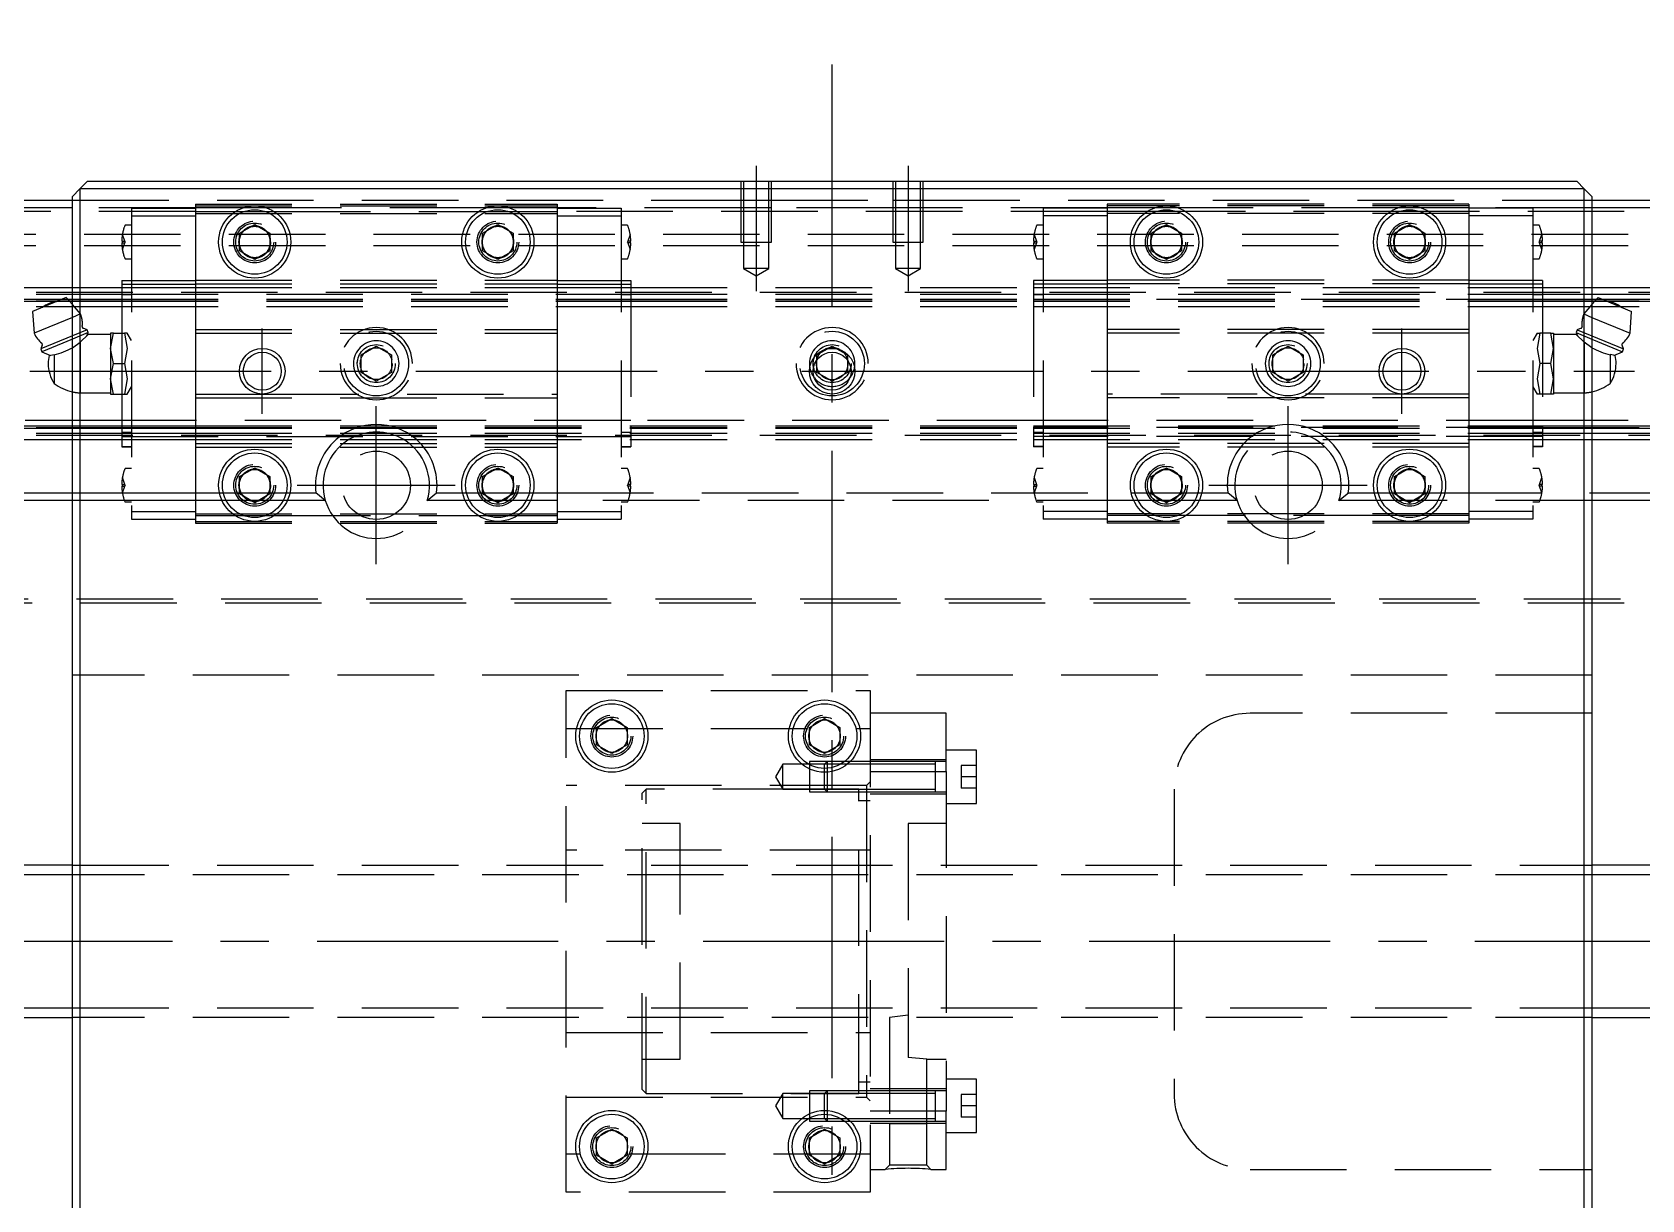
# Model space of a CAD drawing. Extents: x -15 to 745, y -361 to 120.
# Drawn here: x 94.7 to 306.6, y -34 to 119.6 of the extents above; entities that cross this region are included whole.
import ezdxf

# ---------------------------------------------------------------- set-up
doc = ezdxf.new("R2010")
doc.units = 0
doc.linetypes.add('CENTER', pattern=[50.8, 31.75, -6.35, 6.35, -6.35])
doc.linetypes.add('DASHED', pattern=[19.05, 12.7, -6.35])
doc.layers.get('0').update_dxf_attribs({"linetype": 'CONTINUOUS'})
doc.layers.add('CENTER', color=1, linetype='CENTER')

msp = doc.modelspace()

# ---------------------------------------------------------------- linework, layer by layer
at = {"color": 7, "linetype": 'CONTINUOUS'}
for p, q in [((101, 99), (102, 100)), ((102, 100), (298, 100)), ((298, 100), (299, 99)), ((2, 97.5), (100, 97.5)), ((100, 98), (101, 99)), ((100, -98), (100, 98)), ((101, 99), (101, -99)), ((299, 99), (101, 99)), ((299, 99), (300, 98)), ((299, -99), (299, 99)), ((300, 98), (300, -98)), ((300, 97.5), (398, 97.5)), ((100, 96.5), (1, 96.5)), ((399, 96.5), (300, 96.5)), ((122, 93.15), (124, 94.31)), ((124, 94.31), (126, 93.15)), ((154, 93.15), (156, 94.31)), ((156, 94.31), (158, 93.15)), ((242, 93.15), (244, 94.31)), ((244, 94.31), (246, 93.15)), ((274, 93.15), (276, 94.31)), ((276, 94.31), (278, 93.15)), ((122, 90.85), (122, 93.15)), ((126, 93.15), (126, 90.85)), ((154, 90.85), (154, 93.15)), ((158, 93.15), (158, 90.85)), ((242, 90.85), (242, 93.15)), ((246, 93.15), (246, 90.85)), ((274, 90.85), (274, 93.15)), ((278, 93.15), (278, 90.85)), ((124, 89.69), (122, 90.85)), ((126, 90.85), (124, 89.69)), ((156, 89.69), (154, 90.85)), ((158, 90.85), (156, 89.69)), ((244, 89.69), (242, 90.85)), ((246, 90.85), (244, 89.69)), ((276, 89.69), (274, 90.85)), ((278, 90.85), (276, 89.69)), ((0, 86), (100, 86)), ((300, 86), (400, 86)), ((0, 84.48), (98.73, 84.48)), ((0, 84.2), (98.05, 84.2)), ((99.2, 84.68), (94.77, 82.84)), ((94.77, 82.84), (94.97, 80)), ((100, 83.76), (99.2, 84.68)), ((99.37, 84.48), (100, 84.48)), ((99.62, 84.2), (100, 84.2)), ((300.8, 84.68), (300, 83.76)), ((300, 84.48), (300.63, 84.48)), ((300, 84.2), (300.38, 84.2)), ((300.8, 84.68), (305.23, 82.84)), ((301.27, 84.48), (400, 84.48)), ((301.95, 84.2), (400, 84.2)), ((305.03, 80), (305.23, 82.84)), ((100, 82.09), (94.97, 80)), ((300, 82.09), (305.03, 80)), ((100, 79.66), (95.83, 77.93)), ((96.04, 78.44), (95.83, 77.93)), ((100, 79.22), (95.98, 77.56)), ((300, 79.66), (304.17, 77.93)), ((300, 79.22), (304.02, 77.56)), ((304.17, 77.93), (303.96, 78.44)), ((95.83, 77.93), (95.98, 77.56)), ((95.98, 77.56), (97.1, 77.09)), ((96.94, 77.07), (97.6, 77.18)), ((97.6, 77.18), (97.6, 73.4)), ((303.06, 77.07), (302.4, 77.18)), ((302.4, 77.18), (302.4, 73.4)), ((302.9, 77.09), (304.02, 77.56)), ((304.02, 77.56), (304.17, 77.93)), ((0, 67.8), (100, 67.8)), ((300, 67.8), (400, 67.8)), ((0, 67.52), (100, 67.52)), ((0, 66), (100, 66)), ((300, 67.52), (400, 67.52)), ((300, 66), (400, 66)), ((122, 61.15), (124, 62.31)), ((124, 62.31), (126, 61.15)), ((154, 61.15), (156, 62.31)), ((156, 62.31), (158, 61.15)), ((242, 61.15), (244, 62.31)), ((244, 62.31), (246, 61.15)), ((274, 61.15), (276, 62.31)), ((276, 62.31), (278, 61.15)), ((122, 58.85), (122, 61.15)), ((126, 61.15), (126, 58.85)), ((154, 58.85), (154, 61.15)), ((158, 61.15), (158, 58.85)), ((242, 58.85), (242, 61.15)), ((246, 61.15), (246, 58.85)), ((274, 58.85), (274, 61.15)), ((278, 61.15), (278, 58.85)), ((100, 58), (26.71, 58)), ((27.94, 59), (100, 59)), ((124, 57.69), (122, 58.85)), ((126, 58.85), (124, 57.69)), ((156, 57.69), (154, 58.85)), ((158, 58.85), (156, 57.69)), ((244, 57.69), (242, 58.85)), ((246, 58.85), (244, 57.69)), ((276, 57.69), (274, 58.85)), ((278, 58.85), (276, 57.69)), ((300, 59), (372.06, 59)), ((373.29, 58), (300, 58)), ((169, 28.15), (171, 29.31)), ((169, 25.85), (169, 28.15)), ((171, 29.31), (173, 28.15)), ((173, 28.15), (173, 25.85)), ((197, 28.15), (199, 29.31)), ((197, 25.85), (197, 28.15)), ((199, 29.31), (201, 28.15)), ((201, 28.15), (201, 25.85)), ((171, 24.69), (169, 25.85)), ((173, 25.85), (171, 24.69)), ((199, 24.69), (197, 25.85)), ((201, 25.85), (199, 24.69)), ((100, 10), (28, 10)), ((100, 10), (58, 10)), ((343, 10), (300, 10)), ((313, 10), (300, 10)), ((28, -10), (100, -10)), ((58, -10), (100, -10)), ((300, -10), (343, -10)), ((300, -10), (313, -10)), ((169, -25.85), (171, -24.69)), ((171, -24.69), (173, -25.85)), ((197, -25.85), (199, -24.69)), ((199, -24.69), (201, -25.85)), ((213.6, -23.65), (213.6, -23.65)), ((169, -28.15), (169, -25.85)), ((173, -25.85), (173, -28.15)), ((197, -28.15), (197, -25.85)), ((201, -25.85), (201, -28.15)), ((171, -29.31), (169, -28.15)), ((173, -28.15), (171, -29.31)), ((199, -29.31), (197, -28.15)), ((201, -28.15), (199, -29.31))]:
    msp.add_line(p, q, dxfattribs=at)
at = {"color": 3, "linetype": 'DASHED'}
for p, q in [((188, 100), (188, 92)), ((188.35, 100), (188.35, 92)), ((191.65, 92), (191.65, 100)), ((192, 92), (192, 100)), ((208, 100), (208, 92)), ((208.35, 100), (208.35, 92)), ((211.65, 92), (211.65, 100)), ((212, 92), (212, 100)), ((100, 97.5), (188, 97.5)), ((188, 97.5), (192, 97.5)), ((192, 97.5), (208, 97.5)), ((208, 97.5), (212, 97.5)), ((212, 97.5), (300, 97.5)), ((116.2, 96), (0.5, 96)), ((116.2, 96.5), (100, 96.5)), ((107.77, 96.45), (116.2, 96.45)), ((107.77, 96.45), (107.77, 95.45)), ((107.77, 95.45), (107.77, 56.55)), ((107.77, 95.45), (116.2, 95.45)), ((116.2, 97), (116.2, 96)), ((116.2, 97), (163.8, 97)), ((116.2, 96.75), (163.8, 96.75)), ((122.48, 96.5), (116.2, 96.5)), ((116.2, 96), (121.44, 96)), ((116.2, 96), (116.2, 87)), ((116.2, 95.75), (163.8, 95.75)), ((121.44, 96), (122.56, 96)), ((125.52, 96.5), (122.48, 96.5)), ((122.56, 96), (125.44, 96)), ((125.44, 96), (126.56, 96)), ((154.48, 96.5), (125.52, 96.5)), ((126.56, 96), (153.44, 96)), ((153.44, 96), (154.56, 96)), ((157.52, 96.5), (154.48, 96.5)), ((154.56, 96), (157.44, 96)), ((157.44, 96), (158.56, 96)), ((163.8, 96.5), (157.52, 96.5)), ((158.56, 96), (163.8, 96)), ((163.8, 97), (163.8, 96)), ((188, 96.5), (163.8, 96.5)), ((163.8, 96.45), (172.23, 96.45)), ((163.8, 96), (163.8, 87)), ((236.2, 96), (163.8, 96)), ((163.8, 95.45), (172.23, 95.45)), ((172.23, 96.45), (172.23, 95.45)), ((172.23, 95.45), (172.23, 56.55)), ((192, 96.5), (188, 96.5)), ((208, 96.5), (192, 96.5)), ((212, 96.5), (208, 96.5)), ((236.2, 96.5), (212, 96.5)), ((236.2, 96.45), (227.77, 96.45)), ((227.77, 96.45), (227.77, 95.45)), ((236.2, 95.45), (227.77, 95.45)), ((227.77, 95.45), (227.77, 56.55)), ((236.2, 97), (236.2, 96)), ((283.8, 97), (236.2, 97)), ((283.8, 96.75), (236.2, 96.75)), ((242.48, 96.5), (236.2, 96.5)), ((236.2, 96), (236.2, 87)), ((241.44, 96), (236.2, 96)), ((283.8, 95.75), (236.2, 95.75)), ((242.56, 96), (241.44, 96)), ((245.52, 96.5), (242.48, 96.5)), ((245.44, 96), (242.56, 96)), ((246.56, 96), (245.44, 96)), ((274.48, 96.5), (245.52, 96.5)), ((273.44, 96), (246.56, 96)), ((274.56, 96), (273.44, 96)), ((277.52, 96.5), (274.48, 96.5)), ((277.44, 96), (274.56, 96)), ((278.56, 96), (277.44, 96)), ((283.8, 96.5), (277.52, 96.5)), ((283.8, 96), (278.56, 96)), ((283.8, 97), (283.8, 96)), ((300, 96.5), (283.8, 96.5)), ((292.23, 96.45), (283.8, 96.45)), ((283.8, 96), (283.8, 87)), ((399.5, 96), (283.8, 96)), ((292.23, 95.45), (283.8, 95.45)), ((292.23, 96.45), (292.23, 95.45)), ((292.23, 95.45), (292.23, 56.55)), ((107.77, 94.2), (106.99, 94.2)), ((173.01, 94.2), (172.23, 94.2)), ((227.77, 94.2), (226.99, 94.2)), ((293.01, 94.2), (292.23, 94.2)), ((400, 93), (0, 93)), ((400, 91.5), (0, 91.5)), ((106.58, 92.1), (106.5, 92.1)), ((106.5, 91.9), (106.58, 91.9)), ((106.9, 92.1), (106.58, 93)), ((106.58, 92.1), (106.9, 92.1)), ((106.58, 91.9), (106.58, 92.1)), ((106.58, 91), (106.9, 91.9)), ((106.58, 91.9), (106.9, 91.9)), ((106.9, 92.1), (106.94, 92)), ((106.9, 91.9), (106.94, 92)), ((173.1, 92.1), (173.06, 92)), ((173.1, 91.9), (173.06, 92)), ((173.42, 93), (173.1, 92.1)), ((173.42, 92.1), (173.1, 92.1)), ((173.1, 91.9), (173.42, 91)), ((173.42, 91.9), (173.1, 91.9)), ((173.5, 92.1), (173.42, 92.1)), ((173.42, 92.1), (173.42, 91.9)), ((173.42, 91.9), (173.5, 91.9)), ((188, 92), (192, 92)), ((188.35, 92), (188.35, 88.5)), ((191.65, 88.5), (191.65, 92)), ((208, 92), (212, 92)), ((208.35, 92), (208.35, 88.5)), ((211.65, 88.5), (211.65, 92)), ((226.5, 92.1), (226.58, 92.1)), ((226.58, 91.9), (226.5, 91.9)), ((226.58, 93), (226.9, 92.1)), ((226.58, 92.1), (226.9, 92.1)), ((226.58, 92.1), (226.58, 91.9)), ((226.9, 91.9), (226.58, 91)), ((226.58, 91.9), (226.9, 91.9)), ((226.9, 92.1), (226.94, 92)), ((226.9, 91.9), (226.94, 92)), ((293.1, 92.1), (293.06, 92)), ((293.1, 91.9), (293.06, 92)), ((293.1, 92.1), (293.42, 93)), ((293.42, 92.1), (293.1, 92.1)), ((293.42, 91), (293.1, 91.9)), ((293.42, 91.9), (293.1, 91.9)), ((293.42, 91.9), (293.42, 92.1)), ((293.42, 92.1), (293.5, 92.1)), ((293.5, 91.9), (293.42, 91.9)), ((106.99, 89.8), (107.77, 89.8)), ((172.23, 89.8), (173.01, 89.8)), ((226.99, 89.8), (227.77, 89.8)), ((292.23, 89.8), (293.01, 89.8)), ((106.5, 86.93), (107.77, 86.93)), ((106.5, 86.93), (106.5, 84.33)), ((106.5, 86.92), (107.77, 86.92)), ((107.77, 86.93), (116.2, 86.93)), ((116.2, 87), (116.2, 86.5)), ((116.2, 87), (163.8, 87)), ((163.8, 87), (163.8, 86.5)), ((163.8, 86.93), (172.23, 86.93)), ((172.23, 86.93), (173.5, 86.93)), ((172.23, 86.92), (173.5, 86.92)), ((173.5, 86.93), (173.5, 84.33)), ((188.35, 88.5), (190, 87.55)), ((191.65, 88.5), (188.35, 88.5)), ((190, 87.55), (191.65, 88.5)), ((208.35, 88.5), (210, 87.55)), ((211.65, 88.5), (208.35, 88.5)), ((210, 87.55), (211.65, 88.5)), ((227.77, 86.93), (226.5, 86.93)), ((226.5, 86.93), (226.5, 84.33)), ((227.77, 86.92), (226.5, 86.92)), ((236.2, 86.93), (227.77, 86.93)), ((236.2, 87), (236.2, 86.5)), ((283.8, 87), (236.2, 87)), ((283.8, 87), (283.8, 86.5)), ((292.23, 86.93), (283.8, 86.93)), ((293.5, 86.93), (292.23, 86.93)), ((293.5, 86.92), (292.23, 86.92)), ((293.5, 86.93), (293.5, 84.33)), ((0, 85.4), (400, 85.4)), ((0, 85.15), (100, 85.15)), ((100, 86), (106.5, 86)), ((100, 85.15), (106.5, 85.15)), ((106.5, 86.46), (107.77, 86.46)), ((106.5, 86), (116.2, 86)), ((106.5, 85.15), (173.5, 85.15)), ((106.5, 85.08), (107.77, 85.08)), ((107.77, 86.46), (116.2, 86.46)), ((116.2, 86.5), (116.2, 80.5)), ((116.2, 86.5), (163.8, 86.5)), ((116.2, 86), (163.8, 86)), ((163.8, 86.5), (163.8, 80.5)), ((163.8, 86.46), (172.23, 86.46)), ((163.8, 86), (173.5, 86)), ((172.23, 86.46), (173.5, 86.46)), ((172.23, 85.08), (173.5, 85.08)), ((173.5, 86), (226.5, 86)), ((173.5, 85.15), (226.5, 85.15)), ((227.77, 86.46), (226.5, 86.46)), ((226.5, 86), (293.5, 86)), ((226.5, 85.15), (293.5, 85.15)), ((226.5, 85.08), (227.77, 85.08)), ((236.2, 86.46), (227.77, 86.46)), ((236.2, 86.5), (236.2, 80.5)), ((283.8, 86.5), (236.2, 86.5)), ((283.8, 86.5), (283.8, 80.5)), ((292.23, 86.46), (283.8, 86.46)), ((293.5, 86.46), (292.23, 86.46)), ((292.23, 85.08), (293.5, 85.08)), ((293.5, 86), (300, 86)), ((293.5, 85.15), (300, 85.15)), ((300, 85.15), (400, 85.15)), ((0, 84.42), (106.5, 84.42)), ((0, 83.5), (106.5, 83.5)), ((98.05, 84.2), (99.62, 84.2)), ((98.73, 84.48), (99.37, 84.48)), ((100, 84.48), (106.5, 84.48)), ((100, 84.2), (106.5, 84.2)), ((101.07, 82.53), (100, 83.76)), ((106.5, 84.48), (173.5, 84.48)), ((106.5, 84.42), (173.5, 84.42)), ((106.5, 84.33), (106.5, 80)), ((106.5, 84.2), (173.5, 84.2)), ((106.5, 83.5), (173.5, 83.5)), ((173.5, 84.48), (226.5, 84.48)), ((173.5, 84.42), (226.5, 84.42)), ((173.5, 84.33), (173.5, 67.67)), ((173.5, 84.2), (226.5, 84.2)), ((173.5, 83.5), (226.5, 83.5)), ((226.5, 84.48), (293.5, 84.48)), ((293.5, 84.42), (226.5, 84.42)), ((226.5, 84.42), (293.5, 84.42)), ((226.5, 84.33), (226.5, 67.67)), ((226.5, 84.2), (293.5, 84.2)), ((226.5, 83.5), (293.5, 83.5)), ((226.5, 83.5), (293.5, 83.5)), ((293.5, 84.48), (300, 84.48)), ((293.5, 84.42), (400, 84.42)), ((293.5, 84.33), (293.5, 67.67)), ((293.5, 84.2), (300, 84.2)), ((293.5, 83.5), (400, 83.5)), ((300, 83.76), (298.93, 82.53)), ((300.38, 84.2), (301.95, 84.2)), ((300.63, 84.48), (301.27, 84.48)), ((101.07, 82.53), (100, 82.09)), ((101.93, 80.45), (101.42, 80.66)), ((298.58, 80.66), (298.07, 80.45)), ((298.93, 82.53), (300, 82.09)), ((101.93, 80.45), (100, 79.66)), ((102.08, 80.08), (100, 79.22)), ((100, 78.1), (101.04, 78.83)), ((101.04, 78.83), (102.08, 79.85)), ((101.04, 78.83), (101.04, 72.15)), ((101.9, 79.64), (102.08, 80.08)), ((102.08, 80.08), (101.93, 80.45)), ((105.04, 79.85), (102.08, 79.85)), ((105.4, 80), (105.04, 80)), ((105.04, 80), (105.04, 78)), ((105.04, 78), (105.4, 80)), ((105.4, 80), (106.87, 80)), ((106.5, 80), (106.5, 72)), ((107.22, 80), (106.87, 80)), ((106.87, 80), (107.22, 78)), ((107.77, 79.06), (107.22, 80)), ((116.2, 80.5), (116.2, 80)), ((116.2, 80.5), (163.8, 80.5)), ((116.2, 80), (163.8, 80)), ((116.2, 80), (116.2, 72)), ((163.8, 80.5), (163.8, 80)), ((163.8, 80), (163.8, 72)), ((236.2, 80.5), (236.2, 80)), ((283.8, 80.5), (236.2, 80.5)), ((236.2, 80), (236.2, 72)), ((283.8, 80), (236.2, 80)), ((283.8, 80.5), (283.8, 80)), ((283.8, 80), (283.8, 72)), ((292.78, 80), (292.23, 79.06)), ((292.78, 80), (293.13, 80)), ((293.13, 80), (292.78, 78)), ((294.6, 80), (293.13, 80)), ((294.6, 80), (294.96, 80)), ((294.96, 78), (294.6, 80)), ((294.96, 80), (294.96, 78)), ((297.92, 79.85), (294.96, 79.85)), ((298.07, 80.45), (297.92, 80.08)), ((297.92, 80.08), (298.1, 79.64)), ((297.92, 80.08), (300, 79.22)), ((298.96, 78.83), (297.92, 79.85)), ((298.07, 80.45), (300, 79.66)), ((300, 78.1), (298.96, 78.83)), ((298.96, 78.83), (298.96, 72.15)), ((105.04, 78), (105.04, 74)), ((105.4, 76), (105.04, 78)), ((107.22, 78), (106.87, 76)), ((137.5, 76), (137.53, 76.41)), ((138, 77.15), (140, 78.31)), ((138, 74.85), (138, 77.15)), ((140, 78.31), (142, 77.15)), ((142, 77.15), (142, 74.85)), ((197.5, 76), (197.53, 76.41)), ((198, 77.15), (200, 78.31)), ((198, 76.5), (198, 77.15)), ((198, 74.85), (198, 76.5)), ((200, 78.31), (202, 77.15)), ((202, 77.15), (202, 76.5)), ((202, 76.5), (202, 74.85)), ((257.5, 76), (257.53, 76.41)), ((258, 77.15), (260, 78.31)), ((258, 74.85), (258, 77.15)), ((260, 78.31), (262, 77.15)), ((262, 77.15), (262, 74.85)), ((292.78, 78), (293.13, 76)), ((294.6, 76), (294.96, 78)), ((294.96, 78), (294.96, 74)), ((105.04, 74), (105.4, 76)), ((105.4, 76), (106.87, 76)), ((106.87, 76), (107.22, 74)), ((140, 73.69), (138, 74.85)), ((142, 74.85), (140, 73.69)), ((200, 73.69), (198, 74.85)), ((202, 74.85), (200, 73.69)), ((260, 73.69), (258, 74.85)), ((262, 74.85), (260, 73.69)), ((293.13, 76), (292.78, 74)), ((294.6, 76), (293.13, 76)), ((294.96, 74), (294.6, 76)), ((101.04, 72.15), (105.04, 72.15)), ((105.04, 74), (105.04, 72)), ((105.4, 72), (105.04, 74)), ((107.22, 74), (106.87, 72)), ((107.22, 72), (107.77, 72.94)), ((292.23, 72.94), (292.78, 72)), ((292.78, 74), (293.13, 72)), ((294.6, 72), (294.96, 74)), ((294.96, 74), (294.96, 72)), ((294.96, 72.15), (298.96, 72.15)), ((105.04, 72), (105.4, 72)), ((105.4, 72), (106.87, 72)), ((106.5, 72), (106.5, 67.67)), ((106.87, 72), (107.22, 72)), ((116.2, 72), (116.2, 71.5)), ((116.2, 72), (125, 72)), ((116.2, 71.5), (116.2, 65.5)), ((116.2, 71.5), (163.8, 71.5)), ((125, 72), (163.8, 72)), ((163.8, 72), (163.8, 71.5)), ((163.8, 71.5), (163.8, 65.5)), ((236.2, 72), (236.2, 71.5)), ((275, 72), (236.2, 72)), ((236.2, 71.5), (236.2, 65.5)), ((283.8, 71.5), (236.2, 71.5)), ((283.8, 72), (275, 72)), ((283.8, 72), (283.8, 71.5)), ((283.8, 71.5), (283.8, 65.5)), ((293.13, 72), (292.78, 72)), ((294.6, 72), (293.13, 72)), ((294.96, 72), (294.6, 72)), ((106.5, 68.5), (0, 68.5)), ((100, 67.8), (106.5, 67.8)), ((116.2, 68.5), (106.5, 68.5)), ((106.5, 67.8), (116.2, 67.8)), ((173.5, 68.5), (116.2, 68.5)), ((116.2, 67.8), (173.5, 67.8)), ((226.5, 68.5), (173.5, 68.5)), ((173.5, 67.8), (226.5, 67.8)), ((293.5, 68.5), (226.5, 68.5)), ((226.5, 67.8), (293.5, 67.8)), ((400, 68.5), (293.5, 68.5)), ((293.5, 67.8), (300, 67.8)), ((0, 67.58), (106.5, 67.58)), ((0, 66.85), (100, 66.85)), ((0, 66.6), (400, 66.6)), ((100, 67.52), (106.5, 67.52)), ((100, 66.85), (106.5, 66.85)), ((100, 66), (106.5, 66)), ((106.5, 67.67), (106.5, 65.07)), ((106.5, 67.58), (116.2, 67.58)), ((106.5, 67.52), (116.2, 67.52)), ((107.77, 66.92), (106.5, 66.92)), ((106.5, 66.85), (116.2, 66.85)), ((106.5, 66.4), (173.5, 66.4)), ((106.5, 66), (116.2, 66)), ((116.2, 67.58), (173.5, 67.58)), ((116.2, 67.52), (173.5, 67.52)), ((116.2, 66.85), (173.5, 66.85)), ((116.2, 66), (173.5, 66)), ((173.5, 66.92), (172.23, 66.92)), ((173.5, 67.67), (173.5, 65.07)), ((173.5, 67.58), (226.5, 67.58)), ((173.5, 67.52), (226.5, 67.52)), ((173.5, 66.85), (226.5, 66.85)), ((173.5, 66), (226.5, 66)), ((226.5, 67.67), (226.5, 65.07)), ((293.5, 67.58), (226.5, 67.58)), ((226.5, 67.52), (293.5, 67.52)), ((227.77, 66.92), (226.5, 66.92)), ((226.5, 66.85), (293.5, 66.85)), ((293.5, 66.4), (226.5, 66.4)), ((226.5, 66), (293.5, 66)), ((293.5, 66.92), (292.23, 66.92)), ((293.5, 67.67), (293.5, 65.07)), ((293.5, 67.58), (400, 67.58)), ((293.5, 67.52), (300, 67.52)), ((293.5, 66.85), (300, 66.85)), ((293.5, 66), (300, 66)), ((300, 66.85), (400, 66.85)), ((106.5, 65.08), (107.77, 65.08)), ((106.5, 65.07), (107.77, 65.07)), ((116.2, 65.5), (163.8, 65.5)), ((116.2, 65.5), (116.2, 65)), ((116.2, 65), (163.8, 65)), ((116.2, 65), (116.2, 56)), ((163.8, 65.5), (163.8, 65)), ((163.8, 65), (163.8, 56)), ((172.23, 65.08), (173.5, 65.08)), ((172.23, 65.07), (173.5, 65.07)), ((227.77, 65.08), (226.5, 65.08)), ((227.77, 65.07), (226.5, 65.07)), ((236.2, 65.5), (236.2, 65)), ((283.8, 65.5), (236.2, 65.5)), ((236.2, 65), (236.2, 56)), ((283.8, 65), (236.2, 65)), ((283.8, 65.5), (283.8, 65)), ((283.8, 65), (283.8, 56)), ((293.5, 65.08), (292.23, 65.08)), ((293.5, 65.07), (292.23, 65.07)), ((107.77, 62.2), (106.99, 62.2)), ((173.01, 62.2), (172.23, 62.2)), ((227.77, 62.2), (226.99, 62.2)), ((293.01, 62.2), (292.23, 62.2)), ((106.58, 60.1), (106.5, 60.1)), ((106.5, 59.9), (106.58, 59.9)), ((106.9, 60.1), (106.58, 61)), ((106.58, 60.1), (106.9, 60.1)), ((106.58, 59.9), (106.58, 60.1)), ((106.58, 59), (106.9, 59.9)), ((106.58, 59.9), (106.9, 59.9)), ((106.9, 60.1), (106.94, 60)), ((106.9, 59.9), (106.94, 60)), ((173.1, 60.1), (173.06, 60)), ((173.1, 59.9), (173.06, 60)), ((173.42, 61), (173.1, 60.1)), ((173.42, 60.1), (173.1, 60.1)), ((173.1, 59.9), (173.42, 59)), ((173.42, 59.9), (173.1, 59.9)), ((173.5, 60.1), (173.42, 60.1)), ((173.42, 60.1), (173.42, 59.9)), ((173.42, 59.9), (173.5, 59.9)), ((226.5, 60.1), (226.58, 60.1)), ((226.58, 59.9), (226.5, 59.9)), ((226.58, 61), (226.9, 60.1)), ((226.58, 60.1), (226.9, 60.1)), ((226.58, 60.1), (226.58, 59.9)), ((226.9, 59.9), (226.58, 59)), ((226.58, 59.9), (226.9, 59.9)), ((226.9, 60.1), (226.94, 60)), ((226.9, 59.9), (226.94, 60)), ((293.1, 60.1), (293.06, 60)), ((293.1, 59.9), (293.06, 60)), ((293.1, 60.1), (293.42, 61)), ((293.42, 60.1), (293.1, 60.1)), ((293.42, 59), (293.1, 59.9)), ((293.42, 59.9), (293.1, 59.9)), ((293.42, 59.9), (293.42, 60.1)), ((293.42, 60.1), (293.5, 60.1)), ((293.5, 59.9), (293.42, 59.9)), ((100, 59), (106.58, 59)), ((106.84, 58), (100, 58)), ((106.58, 59), (116.2, 59)), ((116.2, 58), (106.84, 58)), ((106.99, 57.8), (107.77, 57.8)), ((116.2, 59), (119.36, 59)), ((119.69, 58), (116.2, 58)), ((119.36, 59), (119.87, 59)), ((120.25, 58), (119.69, 58)), ((119.87, 59), (121.44, 59)), ((122.11, 58), (120.25, 58)), ((121.44, 59), (121.71, 59)), ((121.71, 59), (122, 59)), ((122, 59), (122.15, 59)), ((122.5, 58), (122.11, 58)), ((122.15, 59), (122.2, 59)), ((122.2, 59), (125.8, 59)), ((123.36, 58), (122.5, 58)), ((123.46, 58), (123.36, 58)), ((123.5, 58), (123.46, 58)), ((124.5, 58), (123.5, 58)), ((124.54, 58), (124.5, 58)), ((124.64, 58), (124.54, 58)), ((125.5, 58), (124.64, 58)), ((125.89, 58), (125.5, 58)), ((125.8, 59), (125.85, 59)), ((125.85, 59), (126, 59)), ((127.75, 58), (125.89, 58)), ((126, 59), (126.29, 59)), ((126.29, 59), (126.56, 59)), ((126.56, 59), (128.13, 59)), ((128.31, 58), (127.75, 58)), ((128.13, 59), (128.64, 59)), ((133.29, 58), (128.31, 58)), ((128.64, 59), (132.06, 59)), ((133.29, 58), (132.06, 59)), ((146.71, 58), (147.94, 59)), ((151.69, 58), (146.71, 58)), ((147.94, 59), (151.36, 59)), ((151.36, 59), (151.87, 59)), ((152.25, 58), (151.69, 58)), ((151.87, 59), (153.44, 59)), ((154.11, 58), (152.25, 58)), ((153.44, 59), (153.71, 59)), ((153.71, 59), (154, 59)), ((154, 59), (154.15, 59)), ((154.5, 58), (154.11, 58)), ((154.15, 59), (154.2, 59)), ((154.2, 59), (157.8, 59)), ((155.36, 58), (154.5, 58)), ((155.46, 58), (155.36, 58)), ((155.5, 58), (155.46, 58)), ((156.5, 58), (155.5, 58)), ((156.54, 58), (156.5, 58)), ((156.64, 58), (156.54, 58)), ((157.5, 58), (156.64, 58)), ((157.89, 58), (157.5, 58)), ((157.8, 59), (157.85, 59)), ((157.85, 59), (158, 59)), ((159.75, 58), (157.89, 58)), ((158, 59), (158.29, 59)), ((158.29, 59), (158.56, 59)), ((158.56, 59), (160.13, 59)), ((160.31, 58), (159.75, 58)), ((160.13, 59), (160.64, 59)), ((163.8, 58), (160.31, 58)), ((160.64, 59), (163.8, 59)), ((163.8, 59), (239.36, 59)), ((239.69, 58), (163.8, 58)), ((172.23, 57.8), (173.01, 57.8)), ((226.99, 57.8), (227.77, 57.8)), ((239.36, 59), (239.87, 59)), ((240.25, 58), (239.69, 58)), ((239.87, 59), (241.44, 59)), ((242.11, 58), (240.25, 58)), ((241.44, 59), (241.71, 59)), ((241.71, 59), (242, 59)), ((242, 59), (242.15, 59)), ((242.5, 58), (242.11, 58)), ((242.15, 59), (242.2, 59)), ((242.2, 59), (245.8, 59)), ((243.36, 58), (242.5, 58)), ((243.46, 58), (243.36, 58)), ((243.5, 58), (243.46, 58)), ((244.5, 58), (243.5, 58)), ((244.54, 58), (244.5, 58)), ((244.64, 58), (244.54, 58)), ((245.5, 58), (244.64, 58)), ((245.89, 58), (245.5, 58)), ((245.8, 59), (245.85, 59)), ((245.85, 59), (246, 59)), ((247.75, 58), (245.89, 58)), ((246, 59), (246.29, 59)), ((246.29, 59), (246.56, 59)), ((246.56, 59), (248.13, 59)), ((248.31, 58), (247.75, 58)), ((248.13, 59), (248.64, 59)), ((253.29, 58), (248.31, 58)), ((248.64, 59), (252.06, 59)), ((253.29, 58), (252.06, 59)), ((266.71, 58), (267.94, 59)), ((271.69, 58), (266.71, 58)), ((267.94, 59), (271.36, 59)), ((271.36, 59), (271.87, 59)), ((272.25, 58), (271.69, 58)), ((271.87, 59), (273.44, 59)), ((274.11, 58), (272.25, 58)), ((273.44, 59), (273.71, 59)), ((273.71, 59), (274, 59)), ((274, 59), (274.15, 59)), ((274.5, 58), (274.11, 58)), ((274.15, 59), (274.2, 59)), ((274.2, 59), (277.8, 59)), ((275.36, 58), (274.5, 58)), ((275.46, 58), (275.36, 58)), ((275.5, 58), (275.46, 58)), ((276.5, 58), (275.5, 58)), ((276.54, 58), (276.5, 58)), ((276.64, 58), (276.54, 58)), ((277.5, 58), (276.64, 58)), ((277.89, 58), (277.5, 58)), ((277.8, 59), (277.85, 59)), ((277.85, 59), (278, 59)), ((279.75, 58), (277.89, 58)), ((278, 59), (278.29, 59)), ((278.29, 59), (278.56, 59)), ((278.56, 59), (280.13, 59)), ((280.31, 58), (279.75, 58)), ((280.13, 59), (280.64, 59)), ((300, 58), (280.31, 58)), ((280.64, 59), (300, 59)), ((292.23, 57.8), (293.01, 57.8)), ((107.77, 56.55), (107.77, 55.55)), ((107.77, 56.55), (116.2, 56.55)), ((107.77, 55.55), (116.2, 55.55)), ((116.2, 56.25), (163.8, 56.25)), ((116.2, 56), (116.2, 55)), ((116.2, 56), (121.44, 56)), ((116.2, 55.25), (163.8, 55.25)), ((121.44, 56), (122.56, 56)), ((122.56, 56), (125.44, 56)), ((125.44, 56), (126.56, 56)), ((126.56, 56), (153.44, 56)), ((153.44, 56), (154.56, 56)), ((154.56, 56), (157.44, 56)), ((157.44, 56), (158.56, 56)), ((158.56, 56), (163.8, 56)), ((163.8, 56.55), (172.23, 56.55)), ((163.8, 56), (163.8, 55)), ((163.8, 55.55), (172.23, 55.55)), ((172.23, 56.55), (172.23, 55.55)), ((227.77, 56.55), (227.77, 55.55)), ((236.2, 56.55), (227.77, 56.55)), ((236.2, 55.55), (227.77, 55.55)), ((283.8, 56.25), (236.2, 56.25)), ((236.2, 56), (236.2, 55)), ((241.44, 56), (236.2, 56)), ((283.8, 55.25), (236.2, 55.25)), ((242.56, 56), (241.44, 56)), ((245.44, 56), (242.56, 56)), ((246.56, 56), (245.44, 56)), ((273.44, 56), (246.56, 56)), ((274.56, 56), (273.44, 56)), ((277.44, 56), (274.56, 56)), ((278.56, 56), (277.44, 56)), ((283.8, 56), (278.56, 56)), ((292.23, 56.55), (283.8, 56.55)), ((283.8, 56), (283.8, 55)), ((292.23, 55.55), (283.8, 55.55)), ((292.23, 56.55), (292.23, 55.55)), ((116.2, 55), (163.8, 55)), ((283.8, 55), (236.2, 55)), ((399.5, 44.5), (0.5, 44.5)), ((399, 45), (1, 45)), ((300, 35), (100, 35)), ((165, 33), (205, 33)), ((165, -33), (165, 33)), ((205, 33), (205, -33)), ((215, 30), (205, 30)), ((215, 22.36), (215, 30)), ((300, 30), (255, 30)), ((165, 28), (205, 28)), ((199.35, 23.65), (197, 23.65)), ((197, 23.65), (197, 23.25)), ((199.35, 23.65), (199, 23.3)), ((201.62, 23.65), (199.35, 23.65)), ((201.62, 23.65), (199.35, 23.65)), ((199.35, 23.65), (199.35, 22.76)), ((202.37, 23.65), (201.62, 23.65)), ((202.37, 23.65), (201.62, 23.65)), ((205, 23.65), (202.37, 23.65)), ((205, 23.65), (202.37, 23.65)), ((215, 23.9), (205, 23.9)), ((213.6, 23.65), (205, 23.65)), ((215, 23.65), (213.59, 23.65)), ((213.6, 23.3), (213.6, 23.65)), ((213.6, 19.65), (213.6, 23.65)), ((219, 25.15), (215, 25.15)), ((219, 18.15), (219, 25.15)), ((193.5, 23.3), (192.55, 21.65)), ((192.55, 21.65), (193.5, 20)), ((197, 23.3), (193.5, 23.3)), ((193.5, 20), (193.5, 23.3)), ((199, 23.3), (197, 23.3)), ((197, 23.25), (197, 22.69)), ((197, 22.69), (197, 19.65)), ((201.09, 23.3), (199, 23.3)), ((199, 22.75), (199, 23.3)), ((199, 22.25), (199, 22.75)), ((199, 20), (199, 22.25)), ((199.35, 22.76), (199.35, 22.26)), ((199.35, 22.26), (199.35, 19.65)), ((201.98, 23.3), (201.09, 23.3)), ((205, 23.3), (201.98, 23.3)), ((213.6, 23.3), (205, 23.3)), ((205, 22.36), (215, 22.36)), ((213.6, 20), (213.6, 23.3)), ((215, 22.36), (215, -22.36)), ((219, 23.15), (217, 23.15)), ((217, 23.15), (217, 21.65)), ((217, 21.65), (217, 20.15)), ((219, 21.65), (217, 21.65)), ((204.5, 20.5), (165, 20.5)), ((175.5, 20), (175, 19.5)), ((175, -19.5), (175, 19.5)), ((197, 20), (175.5, 20)), ((175.5, -20), (175.5, 20)), ((193.5, 20), (197, 20)), ((197, 20), (199, 20)), ((199, 20), (197, 20)), ((197, 19.65), (199.35, 19.65)), ((203.5, 20), (199, 20)), ((199, 20), (199.35, 19.65)), ((199, 20), (205, 20)), ((199.35, 19.65), (205, 19.65)), ((199.35, 19.65), (205, 19.65)), ((203.5, 19.65), (203.5, 20)), ((203.5, -19.65), (203.5, 19.65)), ((205, 21), (204.5, 20.5)), ((204.5, 20.5), (204.5, -20.5)), ((205, 20), (213.6, 20)), ((205, 19.65), (213.6, 19.65)), ((205, 19.4), (215, 19.4)), ((213.59, 19.65), (215, 19.65)), ((213.6, 19.65), (213.6, 20)), ((219, 20.15), (217, 20.15)), ((245, 20), (245, -20)), ((205, 18.5), (203.5, 18.5)), ((215, 18.15), (219, 18.15)), ((180, 15.5), (175, 15.5)), ((180, -15.5), (180, 15.5)), ((215, 15.5), (210, 15.5)), ((210, 15.5), (210, -15.3)), ((204.5, 12), (165, 12)), ((205, 12), (204.5, 12)), ((100, 10), (300, 10)), ((300, 8.75), (100, 8.75)), ((100, -8.75), (300, -8.75)), ((300, -10), (100, -10)), ((210, -9.69), (207.54, -10)), ((207.54, -10), (207.54, -24)), ((165, -12), (204.5, -12)), ((204.5, -12), (205, -12)), ((204.5, -12), (205, -12)), ((175, -15.5), (180, -15.5)), ((212.46, -15.5), (210, -15.3)), ((212.46, -24), (212.46, -15.5)), ((212.46, -15.5), (215, -15.5)), ((203.5, -18.5), (205, -18.5)), ((219, -18.15), (215, -18.15)), ((219, -25.15), (219, -18.15)), ((165, -20.5), (204.5, -20.5)), ((175, -19.5), (175.5, -20)), ((175.5, -20), (197, -20)), ((193.5, -20), (192.55, -21.65)), ((197, -20), (193.5, -20)), ((193.5, -21.65), (193.5, -20)), ((199.35, -19.65), (197, -19.65)), ((197, -19.65), (197, -22.69)), ((199, -20), (197, -20)), ((197, -20), (199, -20)), ((199.35, -19.65), (199, -20)), ((199, -20), (203.5, -20)), ((205, -20), (199, -20)), ((199, -22.25), (199, -20)), ((205, -19.65), (199.35, -19.65)), ((205, -19.65), (199.35, -19.65)), ((199.35, -19.65), (199.35, -22.26)), ((203.5, -20), (203.5, -19.65)), ((204.5, -20.5), (205, -21)), ((215, -19.4), (205, -19.4)), ((213.6, -19.65), (205, -19.65)), ((213.6, -20), (205, -20)), ((215, -19.65), (213.59, -19.65)), ((213.6, -23.65), (213.6, -19.65)), ((213.6, -23.65), (213.6, -19.65)), ((219, -20.15), (217, -20.15)), ((217, -20.15), (217, -21.65)), ((192.55, -21.65), (193.5, -23.3)), ((193.5, -23.3), (193.5, -21.65)), ((193.5, -23.3), (197, -23.3)), ((197, -22.69), (197, -23.25)), ((197, -23.25), (197, -23.65)), ((197, -23.3), (199, -23.3)), ((199, -22.75), (199, -22.25)), ((199, -23.3), (199, -22.75)), ((199, -23.3), (199.35, -23.65)), ((199, -23.3), (201.09, -23.3)), ((199.35, -22.26), (199.35, -22.76)), ((199.35, -22.76), (199.35, -23.65)), ((201.09, -23.3), (201.98, -23.3)), ((201.98, -23.3), (205, -23.3)), ((215, -22.36), (205, -22.36)), ((205, -23.3), (213.6, -23.3)), ((215, -30), (215, -22.36)), ((217, -21.65), (217, -23.15)), ((219, -21.65), (217, -21.65)), ((219, -23.15), (217, -23.15)), ((197, -23.65), (199.35, -23.65)), ((199.35, -23.65), (201.62, -23.65)), ((199.35, -23.65), (201.62, -23.65)), ((201.62, -23.65), (202.37, -23.65)), ((201.62, -23.65), (202.37, -23.65)), ((202.37, -23.65), (205, -23.65)), ((202.37, -23.65), (205, -23.65)), ((205, -23.65), (213.6, -23.65)), ((205, -23.9), (215, -23.9)), ((212.46, -24), (207.54, -24)), ((207.55, -24), (207.55, -29.45)), ((212.45, -29.45), (212.45, -24)), ((213.59, -23.65), (215, -23.65)), ((215, -25.15), (219, -25.15)), ((205, -28), (165, -28)), ((207.55, -29.45), (207, -30)), ((212.45, -29.45), (207.55, -29.45)), ((213, -30), (212.45, -29.45)), ((205, -30), (207, -30)), ((213, -30), (215, -30)), ((213, -30), (213, -30)), ((255, -30), (300, -30)), ((205, -33), (165, -33))]:
    msp.add_line(p, q, dxfattribs=at)
at = {"color": 3, "linetype": 'CONTINUOUS'}
for p, q in [((100, 8.75), (28, 8.75)), ((343, 8.75), (300, 8.75)), ((28, -8.75), (100, -8.75)), ((300, -8.75), (343, -8.75))]:
    msp.add_line(p, q, dxfattribs=at)
at = {"color": 7, "linetype": 'CONTINUOUS'}
for centre, radius in [((124, 92), 4.75), ((124, 92), 4.25), ((156, 92), 4.75), ((156, 92), 4.25), ((244, 92), 4.75), ((244, 92), 4.25), ((276, 92), 4.75), ((276, 92), 4.25), ((125, 75), 2.5), ((200, 75), 3), ((200, 75), 2.5), ((275, 75), 2.5), ((124, 60), 4.75), ((124, 60), 4.25), ((156, 60), 4.75), ((156, 60), 4.25), ((244, 60), 4.75), ((244, 60), 4.25), ((276, 60), 4.75), ((276, 60), 4.25), ((171, 27), 4.75), ((171, 27), 4.25), ((199, 27), 4.75), ((199, 27), 4.25), ((171, -27), 4.75), ((171, -27), 4.25), ((199, -27), 4.75), ((199, -27), 4.25)]:
    msp.add_circle(centre, radius, dxfattribs=at)
at = {"color": 3, "linetype": 'DASHED'}
for centre, radius in [((124, 92), 2.75), ((124, 92), 2.5), ((124, 92), 2.07), ((156, 92), 2.75), ((156, 92), 2.5), ((156, 92), 2.07), ((244, 92), 2.75), ((244, 92), 2.5), ((244, 92), 2.07), ((276, 92), 2.75), ((276, 92), 2.5), ((276, 92), 2.07), ((140, 76), 4.25), ((140, 76), 2.5), ((200, 76), 4.25), ((200, 76), 2.5), ((260, 76), 4.25), ((260, 76), 2.5), ((140, 76), 2.1), ((260, 76), 2.1), ((140, 60), 4.5), ((260, 60), 4.5), ((124, 60), 2.75), ((124, 60), 2.5), ((124, 60), 2.07), ((156, 60), 2.75), ((156, 60), 2.5), ((156, 60), 2.07), ((244, 60), 2.75), ((244, 60), 2.5), ((244, 60), 2.07), ((276, 60), 2.75), ((276, 60), 2.5), ((276, 60), 2.07), ((171, 27), 2.75), ((199, 27), 2.75), ((171, 27), 2.5), ((199, 27), 2.5), ((171, -27), 2.75), ((171, -27), 2.5), ((199, -27), 2.75), ((199, -27), 2.5)]:
    msp.add_circle(centre, radius, dxfattribs=at)
at = {"color": 3, "linetype": 'CONTINUOUS'}
for centre in [(125, 75), (275, 75)]:
    msp.add_circle(centre, 3, dxfattribs=at)
at = {"color": 3, "linetype": 'DASHED'}
for centre, radius, start, end in [((112.5, 92), 6, 159.1494, 170.4059), ((106.99, 94.1), 0.1, 90, 159.1494), ((124, 92), 2.06, 134.0859, 165.9141), ((124, 92), 2.1, 137.7528, 162.2472), ((124, 92), 2.1, 102.2472, 137.7528), ((124, 92), 2.06, 105.9141, 134.0859), ((124, 92), 2.06, 74.0859, 105.9141), ((124, 92), 2.1, 77.7528, 102.2472), ((124, 92), 2.1, 42.2472, 77.7528), ((124, 92), 2.06, 45.9141, 74.0859), ((124, 92), 2.06, 14.0859, 45.9141), ((124, 92), 2.1, 17.7528, 42.2472), ((156, 92), 2.06, 134.0859, 165.9141), ((156, 92), 2.1, 137.7528, 162.2472), ((156, 92), 2.1, 102.2472, 137.7528), ((156, 92), 2.06, 105.9141, 134.0859), ((156, 92), 2.06, 74.0859, 105.9141), ((156, 92), 2.1, 77.7528, 102.2472), ((156, 92), 2.1, 42.2472, 77.7528), ((156, 92), 2.06, 45.9141, 74.0859), ((156, 92), 2.06, 14.0859, 45.9141), ((156, 92), 2.1, 17.7528, 42.2472), ((173.01, 94.1), 0.1, 20.8506, 90), ((167.5, 92), 6, 9.5941, 20.8506), ((232.5, 92), 6, 159.1494, 170.4059), ((226.99, 94.1), 0.1, 90, 159.1494), ((244, 92), 2.06, 134.0859, 165.9141), ((244, 92), 2.1, 137.7528, 162.2472), ((244, 92), 2.1, 102.2472, 137.7528), ((244, 92), 2.06, 105.9141, 134.0859), ((244, 92), 2.06, 74.0859, 105.9141), ((244, 92), 2.1, 77.7528, 102.2472), ((244, 92), 2.1, 42.2472, 77.7528), ((244, 92), 2.06, 45.9141, 74.0859), ((244, 92), 2.06, 14.0859, 45.9141), ((244, 92), 2.1, 17.7528, 42.2472), ((276, 92), 2.06, 134.0859, 165.9141), ((276, 92), 2.1, 137.7528, 162.2472), ((276, 92), 2.1, 102.2472, 137.7528), ((276, 92), 2.06, 105.9141, 134.0859), ((276, 92), 2.06, 74.0859, 105.9141), ((276, 92), 2.1, 77.7528, 102.2472), ((276, 92), 2.1, 42.2472, 77.7528), ((276, 92), 2.06, 45.9141, 74.0859), ((276, 92), 2.06, 14.0859, 45.9141), ((276, 92), 2.1, 17.7528, 42.2472), ((293.01, 94.1), 0.1, 20.8506, 90), ((287.5, 92), 6, 9.5941, 20.8506), ((112.5, 92), 6, 170.4203, 179.0449), ((112.5, 92), 6, 180.9551, 189.5797), ((124, 92), 2.1, 162.2472, 180), ((124, 92), 2.1, 180, 197.7528), ((124, 92), 2.06, 165.9141, 194.0859), ((124, 92), 2.06, 194.0859, 225.9141), ((124, 92), 2.1, 197.7528, 222.2472), ((124, 92), 2.06, 314.0859, 345.9141), ((124, 92), 2.1, 317.7528, 342.2472), ((124, 92), 2.1, 342.2472, 17.7528), ((124, 92), 2.06, 0, 14.0859), ((124, 92), 2.06, 345.9141, 0), ((156, 92), 2.1, 162.2472, 180), ((156, 92), 2.1, 180, 197.7528), ((156, 92), 2.06, 165.9141, 194.0859), ((156, 92), 2.06, 194.0859, 225.9141), ((156, 92), 2.1, 197.7528, 222.2472), ((156, 92), 2.06, 314.0859, 345.9141), ((156, 92), 2.1, 317.7528, 342.2472), ((156, 92), 2.1, 342.2472, 17.7528), ((156, 92), 2.06, 0, 14.0859), ((156, 92), 2.06, 345.9141, 0), ((167.5, 92), 6, 0.9551, 9.5797), ((167.5, 92), 6, 350.4203, 359.0449), ((232.5, 92), 6, 170.4203, 179.0449), ((232.5, 92), 6, 180.9551, 189.5797), ((244, 92), 2.1, 162.2472, 180), ((244, 92), 2.1, 180, 197.7528), ((244, 92), 2.06, 165.9141, 180), ((244, 92), 2.06, 180, 194.0859), ((244, 92), 2.06, 194.0859, 225.9141), ((244, 92), 2.1, 197.7528, 222.2472), ((244, 92), 2.06, 314.0859, 345.9141), ((244, 92), 2.1, 317.7528, 342.2472), ((244, 92), 2.1, 342.2472, 17.7528), ((244, 92), 2.06, 345.9141, 14.0859), ((276, 92), 2.1, 162.2472, 180), ((276, 92), 2.1, 180, 197.7528), ((276, 92), 2.06, 165.9141, 180), ((276, 92), 2.06, 180, 194.0859), ((276, 92), 2.06, 194.0859, 225.9141), ((276, 92), 2.1, 197.7528, 222.2472), ((276, 92), 2.06, 314.0859, 345.9141), ((276, 92), 2.1, 317.7528, 342.2472), ((276, 92), 2.1, 342.2472, 17.7528), ((276, 92), 2.06, 345.9141, 14.0859), ((287.5, 92), 6, 0.9551, 9.5797), ((287.5, 92), 6, 350.4203, 359.0449), ((112.5, 92), 6, 189.5941, 200.8506), ((106.99, 89.9), 0.1, 200.8506, 270), ((124, 92), 2.1, 222.2472, 257.7528), ((124, 92), 2.06, 225.9141, 254.0859), ((124, 92), 2.06, 254.0859, 285.9141), ((124, 92), 2.1, 257.7528, 282.2472), ((124, 92), 2.1, 282.2472, 317.7528), ((124, 92), 2.06, 285.9141, 314.0859), ((156, 92), 2.1, 222.2472, 257.7528), ((156, 92), 2.06, 225.9141, 254.0859), ((156, 92), 2.06, 254.0859, 285.9141), ((156, 92), 2.1, 257.7528, 282.2472), ((156, 92), 2.1, 282.2472, 317.7528), ((156, 92), 2.06, 285.9141, 314.0859), ((173.01, 89.9), 0.1, 270, 339.1494), ((167.5, 92), 6, 339.1494, 350.4059), ((232.5, 92), 6, 189.5941, 200.8506), ((226.99, 89.9), 0.1, 200.8506, 270), ((244, 92), 2.1, 222.2472, 257.7528), ((244, 92), 2.06, 225.9141, 254.0859), ((244, 92), 2.06, 254.0859, 285.9141), ((244, 92), 2.1, 257.7528, 282.2472), ((244, 92), 2.1, 282.2472, 317.7528), ((244, 92), 2.06, 285.9141, 314.0859), ((276, 92), 2.1, 222.2472, 257.7528), ((276, 92), 2.06, 225.9141, 254.0859), ((276, 92), 2.06, 254.0859, 285.9141), ((276, 92), 2.1, 257.7528, 282.2472), ((276, 92), 2.1, 282.2472, 317.7528), ((276, 92), 2.06, 285.9141, 314.0859), ((293.01, 89.9), 0.1, 270, 339.1494), ((287.5, 92), 6, 339.1494, 350.4059), ((98.02, 81.27), 3.3, 353.1639, 22.4998), ((101.49, 80.85), 0.2, 173.1612, 247.4985), ((140, 76), 4.75, 0, 180), ((200, 76), 4.75, 0, 180), ((260, 76), 4.75, 0, 180), ((298.51, 80.85), 0.2, 292.5015, 6.8388), ((301.98, 81.27), 3.3, 157.5002, 186.8361), ((140, 76), 3, 0, 180), ((200, 76), 3, 0, 180), ((260, 76), 3, 0, 180), ((200, 76), 2.1, 168.463, 180), ((200, 76), 2.1, 162.2472, 168.463), ((200, 76), 2.1, 137.7528, 162.2472), ((200, 76), 2.1, 102.2472, 137.7528), ((200, 76), 2.1, 77.7528, 102.2472), ((200, 76), 2.1, 42.2472, 77.7528), ((200, 76), 2.1, 17.7528, 42.2472), ((200, 76), 2.1, 11.537, 17.7528), ((200, 76), 2.1, 342.2472, 11.537), ((140, 76), 4.75, 180, 0), ((140, 76), 3, 180, 0), ((200, 76), 4.75, 180, 0), ((200, 76), 3, 180, 218.6822), ((200, 76), 2.1, 180, 197.7528), ((200, 76), 2.1, 197.7528, 222.2472), ((200, 76), 2.1, 222.2472, 257.7528), ((200, 76), 2.1, 282.2472, 317.7528), ((200, 76), 2.1, 317.7528, 342.2472), ((200, 76), 3, 321.3178, 0), ((260, 76), 4.75, 180, 0), ((260, 76), 3, 180, 0), ((101.27, 78.15), 6, 257.7689, 267.8214), ((200, 76), 3, 218.6822, 321.3178), ((200, 76), 2.1, 257.7528, 282.2472), ((298.73, 78.15), 6, 272.1786, 282.2311), ((140, 60), 8, 48.5904, 131.4096), ((260, 60), 8, 48.5904, 131.4096), ((140, 60), 8, 131.4096, 187.1808), ((140, 60), 7, 121.0027, 196.6015), ((140, 60), 7, 58.9973, 121.0027), ((140, 60), 7, 343.3985, 58.9973), ((140, 60), 8, 352.8192, 48.5904), ((260, 60), 8, 131.4096, 187.1808), ((260, 60), 7, 343.3985, 196.6015), ((260, 60), 8, 352.8192, 48.5904), ((112.5, 60), 6, 159.1494, 170.4059), ((106.99, 62.1), 0.1, 90, 159.1494), ((124, 60), 2.06, 134.0859, 165.9141), ((124, 60), 2.1, 102.2472, 137.7528), ((124, 60), 2.06, 105.9141, 134.0859), ((124, 60), 2.06, 74.0859, 105.9141), ((124, 60), 2.1, 77.7528, 102.2472), ((124, 60), 2.1, 42.2472, 77.7528), ((124, 60), 2.06, 45.9141, 74.0859), ((124, 60), 2.06, 14.0859, 45.9141), ((156, 60), 2.06, 134.0859, 165.9141), ((156, 60), 2.1, 102.2472, 137.7528), ((156, 60), 2.06, 105.9141, 134.0859), ((156, 60), 2.06, 74.0859, 105.9141), ((156, 60), 2.1, 77.7528, 102.2472), ((156, 60), 2.1, 42.2472, 77.7528), ((156, 60), 2.06, 45.9141, 74.0859), ((156, 60), 2.06, 14.0859, 45.9141), ((173.01, 62.1), 0.1, 20.8506, 90), ((167.5, 60), 6, 9.5941, 20.8506), ((232.5, 60), 6, 159.1494, 170.4059), ((226.99, 62.1), 0.1, 90, 159.1494), ((244, 60), 2.06, 134.0859, 165.9141), ((244, 60), 2.1, 102.2472, 137.7528), ((244, 60), 2.06, 105.9141, 134.0859), ((244, 60), 2.06, 74.0859, 105.9141), ((244, 60), 2.1, 77.7528, 102.2472), ((244, 60), 2.1, 42.2472, 77.7528), ((244, 60), 2.06, 45.9141, 74.0859), ((244, 60), 2.06, 14.0859, 45.9141), ((276, 60), 2.06, 134.0859, 165.9141), ((276, 60), 2.1, 102.2472, 137.7528), ((276, 60), 2.06, 105.9141, 134.0859), ((276, 60), 2.06, 74.0859, 105.9141), ((276, 60), 2.1, 77.7528, 102.2472), ((276, 60), 2.1, 42.2472, 77.7528), ((276, 60), 2.06, 45.9141, 74.0859), ((276, 60), 2.06, 14.0859, 45.9141), ((293.01, 62.1), 0.1, 20.8506, 90), ((287.5, 60), 6, 9.5941, 20.8506), ((112.5, 60), 6, 170.4203, 179.0449), ((112.5, 60), 6, 180.9551, 189.5797), ((124, 60), 2.1, 162.2472, 180), ((124, 60), 2.1, 180, 197.7528), ((124, 60), 2.06, 165.9141, 194.0859), ((124, 60), 2.1, 137.7528, 162.2472), ((124, 60), 2.06, 194.0859, 225.9141), ((124, 60), 2.1, 197.7528, 222.2472), ((124, 60), 2.06, 314.0859, 345.9141), ((124, 60), 2.1, 17.7528, 42.2472), ((124, 60), 2.1, 317.7528, 342.2472), ((124, 60), 2.1, 342.2472, 17.7528), ((124, 60), 2.06, 0, 14.0859), ((124, 60), 2.06, 345.9141, 0), ((156, 60), 2.1, 162.2472, 180), ((156, 60), 2.1, 180, 197.7528), ((156, 60), 2.06, 165.9141, 194.0859), ((156, 60), 2.1, 137.7528, 162.2472), ((156, 60), 2.06, 194.0859, 225.9141), ((156, 60), 2.1, 197.7528, 222.2472), ((156, 60), 2.06, 314.0859, 345.9141), ((156, 60), 2.1, 17.7528, 42.2472), ((156, 60), 2.1, 317.7528, 342.2472), ((156, 60), 2.1, 342.2472, 17.7528), ((156, 60), 2.06, 0, 14.0859), ((156, 60), 2.06, 345.9141, 0), ((167.5, 60), 6, 0.9551, 9.5797), ((167.5, 60), 6, 350.4203, 359.0449), ((232.5, 60), 6, 170.4203, 179.0449), ((232.5, 60), 6, 180.9551, 189.5797), ((244, 60), 2.1, 162.2472, 180), ((244, 60), 2.1, 180, 197.7528), ((244, 60), 2.06, 165.9141, 180), ((244, 60), 2.06, 180, 194.0859), ((244, 60), 2.1, 137.7528, 162.2472), ((244, 60), 2.06, 194.0859, 225.9141), ((244, 60), 2.1, 197.7528, 222.2472), ((244, 60), 2.06, 314.0859, 345.9141), ((244, 60), 2.1, 17.7528, 42.2472), ((244, 60), 2.1, 317.7528, 342.2472), ((244, 60), 2.1, 342.2472, 17.7528), ((244, 60), 2.06, 345.9141, 14.0859), ((276, 60), 2.1, 162.2472, 180), ((276, 60), 2.1, 180, 197.7528), ((276, 60), 2.06, 165.9141, 180), ((276, 60), 2.06, 180, 194.0859), ((276, 60), 2.1, 137.7528, 162.2472), ((276, 60), 2.06, 194.0859, 225.9141), ((276, 60), 2.1, 197.7528, 222.2472), ((276, 60), 2.06, 314.0859, 345.9141), ((276, 60), 2.1, 17.7528, 42.2472), ((276, 60), 2.1, 317.7528, 342.2472), ((276, 60), 2.1, 342.2472, 17.7528), ((276, 60), 2.06, 345.9141, 14.0859), ((287.5, 60), 6, 0.9551, 9.5797), ((287.5, 60), 6, 350.4203, 359.0449), ((112.5, 60), 6, 189.5941, 200.8506), ((106.99, 57.9), 0.1, 200.8506, 270), ((124, 60), 2.1, 222.2472, 257.7528), ((124, 60), 2.06, 225.9141, 254.0859), ((124, 60), 2.06, 254.0859, 285.9141), ((124, 60), 2.1, 257.7528, 282.2472), ((124, 60), 2.1, 282.2472, 317.7528), ((124, 60), 2.06, 285.9141, 314.0859), ((140, 60), 7, 196.6015, 343.3985), ((156, 60), 2.1, 222.2472, 257.7528), ((156, 60), 2.06, 225.9141, 254.0859), ((156, 60), 2.06, 254.0859, 285.9141), ((156, 60), 2.1, 257.7528, 282.2472), ((156, 60), 2.1, 282.2472, 317.7528), ((156, 60), 2.06, 285.9141, 314.0859), ((173.01, 57.9), 0.1, 270, 339.1494), ((167.5, 60), 6, 339.1494, 350.4059), ((232.5, 60), 6, 189.5941, 200.8506), ((226.99, 57.9), 0.1, 200.8506, 270), ((244, 60), 2.1, 222.2472, 257.7528), ((244, 60), 2.06, 225.9141, 254.0859), ((244, 60), 2.06, 254.0859, 285.9141), ((244, 60), 2.1, 257.7528, 282.2472), ((244, 60), 2.1, 282.2472, 317.7528), ((244, 60), 2.06, 285.9141, 314.0859), ((260, 60), 7, 196.6015, 343.3985), ((276, 60), 2.1, 222.2472, 257.7528), ((276, 60), 2.06, 225.9141, 254.0859), ((276, 60), 2.06, 254.0859, 285.9141), ((276, 60), 2.1, 257.7528, 282.2472), ((276, 60), 2.1, 282.2472, 317.7528), ((276, 60), 2.06, 285.9141, 314.0859), ((293.01, 57.9), 0.1, 270, 339.1494), ((287.5, 60), 6, 339.1494, 350.4059), ((255, 20), 10, 90, 180), ((171, 27), 2.1, 162.2472, 180), ((171, 27), 2.1, 137.7528, 162.2472), ((171, 27), 2.1, 102.2472, 137.7528), ((171, 27), 2.1, 77.7528, 102.2472), ((171, 27), 2.1, 42.2472, 77.7528), ((171, 27), 2.1, 17.7528, 42.2472), ((171, 27), 2.1, 342.2472, 17.7528), ((199, 27), 2.1, 162.2472, 180), ((199, 27), 2.1, 137.7528, 162.2472), ((199, 27), 2.1, 102.2472, 137.7528), ((199, 27), 2.1, 77.7528, 102.2472), ((199, 27), 2.1, 42.2472, 77.7528), ((199, 27), 2.1, 17.7528, 42.2472), ((199, 27), 2.1, 342.2472, 17.7528), ((171, 27), 2.1, 180, 197.7528), ((171, 27), 2.1, 197.7528, 222.2472), ((171, 27), 2.1, 222.2472, 257.7528), ((171, 27), 2.1, 282.2472, 317.7528), ((171, 27), 2.1, 317.7528, 342.2472), ((199, 27), 2.1, 180, 197.7528), ((199, 27), 2.1, 197.7528, 222.2472), ((199, 27), 2.1, 222.2472, 257.7528), ((199, 27), 2.1, 282.2472, 317.7528), ((199, 27), 2.1, 317.7528, 342.2472), ((171, 27), 2.1, 257.7528, 282.2472), ((199, 27), 2.1, 257.7528, 282.2472), ((255, -20), 10, 180, 270), ((171, -27), 2.1, 102.2472, 137.7528), ((171, -27), 2.1, 77.7528, 102.2472), ((171, -27), 2.1, 42.2472, 77.7528), ((199, -27), 2.1, 102.2472, 137.7528), ((199, -27), 2.1, 77.7528, 102.2472), ((199, -27), 2.1, 42.2472, 77.7528), ((171, -27), 2.1, 162.2472, 180), ((171, -27), 2.1, 180, 197.7528), ((171, -27), 2.1, 137.7528, 162.2472), ((171, -27), 2.1, 17.7528, 42.2472), ((171, -27), 2.1, 342.2472, 17.7528), ((199, -27), 2.1, 162.2472, 180), ((199, -27), 2.1, 180, 197.7528), ((199, -27), 2.1, 137.7528, 162.2472), ((199, -27), 2.1, 17.7528, 42.2472), ((199, -27), 2.1, 342.2472, 17.7528), ((171, -27), 2.1, 197.7528, 222.2472), ((171, -27), 2.1, 222.2472, 257.7528), ((171, -27), 2.1, 257.7528, 282.2472), ((171, -27), 2.1, 282.2472, 317.7528), ((171, -27), 2.1, 317.7528, 342.2472), ((199, -27), 2.1, 197.7528, 222.2472), ((199, -27), 2.1, 222.2472, 257.7528), ((199, -27), 2.1, 257.7528, 282.2472), ((199, -27), 2.1, 282.2472, 317.7528), ((199, -27), 2.1, 317.7528, 342.2472), ((210, -62.79), 32.93, 84.7732, 95.2268)]:
    msp.add_arc(centre, radius, start, end, dxfattribs=at)
at = {"color": 7, "linetype": 'CONTINUOUS'}
for centre, radius, start, end in [((98.15, 80.95), 3.2, 112.5, 130.7094), ((98.15, 80.95), 3.2, 94.2906, 112.5), ((301.85, 80.95), 3.2, 67.5, 85.7094), ((301.85, 80.95), 3.2, 49.2906, 67.5), ((98.02, 81.27), 3.3, 202.5002, 231.8361), ((95.86, 78.51), 0.2, 337.5015, 51.8388), ((304.14, 78.51), 0.2, 128.1612, 202.4985), ((301.98, 81.27), 3.3, 308.1639, 337.4998), ((101.52, 76), 4.7, 166.8211, 179.9998), ((95.97, 85.01), 8, 281.7644, 300.2609), ((304.03, 85.01), 8, 239.7377, 258.2356), ((298.48, 76), 4.7, 0.0002, 13.1788), ((101.52, 76), 4.7, 180.0002, 213.5861), ((298.48, 76), 4.7, 326.4139, 359.9998), ((101.27, 78.15), 6, 232.2738, 257.7689), ((298.73, 78.15), 6, 282.2311, 307.7262)]:
    msp.add_arc(centre, radius, start, end, dxfattribs=at)
at = {"layer": 'CENTER', "color": 1, "linetype": 'CENTER'}
for p, q in [((200, -119.6), (200, 119.6)), ((190, 102), (190, 85.55)), ((210, 102), (210, 85.55)), ((125, 69.4), (125, 80.6)), ((275, 69.4), (275, 80.6)), ((94.4, 75), (305.6, 75)), ((140, 49.6), (140, 70.4)), ((260, 49.6), (260, 70.4)), ((129.6, 60), (150.4, 60)), ((249.6, 60), (270.4, 60)), ((468.76, 0), (-11.3, 0))]:
    msp.add_line(p, q, dxfattribs=at)

doc.saveas('drawing.dxf')
